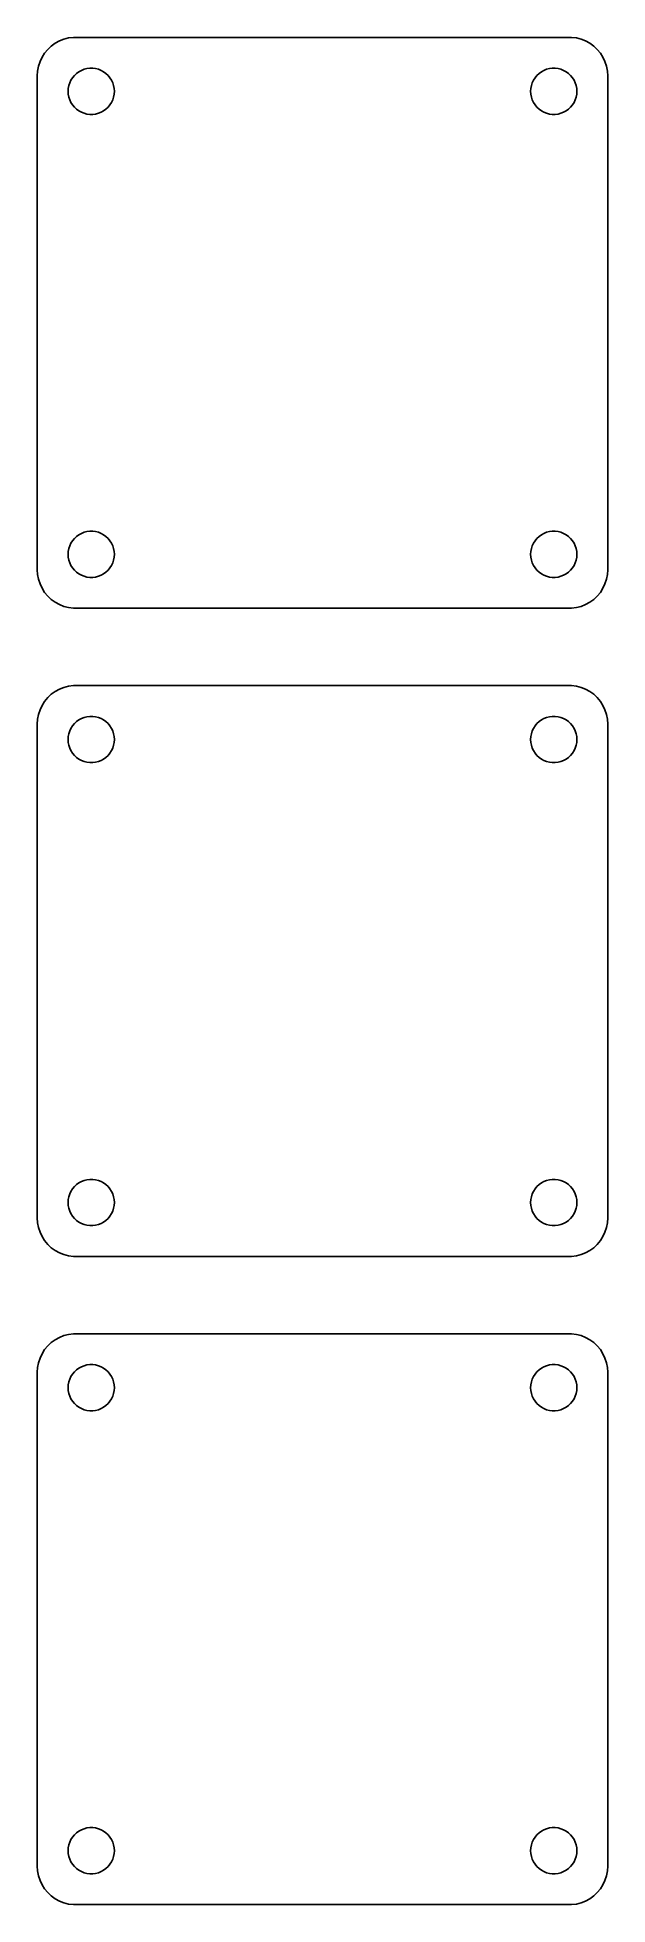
# Model space of a CAD drawing. Header units: metres. Extents: x -37 to 37, y 131 to 373.
import ezdxf

# ---------------------------------------------------------------- set-up
doc = ezdxf.new("R2010")
doc.units = ezdxf.units.M

msp = doc.modelspace()

# ---------------------------------------------------------------- linework, layer by layer
for p, q in [((-33.5451, 372.755), (-34.1289, 372.524)), ((-32.9369, 372.911), (-33.5451, 372.755)), ((-32.3139, 372.99), (-32.9369, 372.911)), ((32.3139, 372.99), (-32.3139, 372.99)), ((32.9369, 372.911), (32.3139, 372.99)), ((33.5451, 372.755), (32.9369, 372.911)), ((34.1289, 372.524), (33.5451, 372.755)), ((-36.3815, 370.409), (-36.6489, 369.841)), ((-36.0451, 370.939), (-36.3815, 370.409)), ((-35.6448, 371.423), (-36.0451, 370.939)), ((-35.1871, 371.853), (-35.6448, 371.423)), ((-34.6791, 372.222), (-35.1871, 371.853)), ((-34.1289, 372.524), (-34.6791, 372.222)), ((34.6791, 372.222), (34.1289, 372.524)), ((35.1871, 371.853), (34.6791, 372.222)), ((35.6448, 371.423), (35.1871, 371.853)), ((36.0451, 370.939), (35.6448, 371.423)), ((36.3815, 370.409), (36.0451, 370.939)), ((36.6489, 369.841), (36.3815, 370.409)), ((-36.9606, 368.627), (-37, 368)), ((-37, 368), (-37, 304)), ((-36.8429, 369.243), (-36.9606, 368.627)), ((-36.6489, 369.841), (-36.8429, 369.243)), ((-32.427, 367.763), (-32.1869, 368.054)), ((-32.1869, 368.054), (-31.9123, 368.312)), ((-31.9123, 368.312), (-31.6075, 368.533)), ((-31.6075, 368.533), (-31.2773, 368.714)), ((-31.2773, 368.714), (-30.927, 368.853)), ((-30.927, 368.853), (-30.5621, 368.947)), ((-30.5621, 368.947), (-30.1884, 368.994)), ((-30.1884, 368.994), (-29.8116, 368.994)), ((-29.8116, 368.994), (-29.4379, 368.947)), ((-29.4379, 368.947), (-29.0729, 368.853)), ((-29.0729, 368.853), (-28.7227, 368.714)), ((-28.7227, 368.714), (-28.3925, 368.533)), ((-28.3925, 368.533), (-28.0877, 368.312)), ((-28.0877, 368.312), (-27.8131, 368.054)), ((-27.8131, 368.054), (-27.5729, 367.763)), ((27.5729, 367.763), (27.8131, 368.054)), ((27.8131, 368.054), (28.0877, 368.312)), ((28.0877, 368.312), (28.3925, 368.533)), ((28.3925, 368.533), (28.7227, 368.714)), ((28.7227, 368.714), (29.0729, 368.853)), ((29.0729, 368.853), (29.4379, 368.947)), ((29.4379, 368.947), (29.8116, 368.994)), ((29.8116, 368.994), (30.1884, 368.994)), ((30.1884, 368.994), (30.5621, 368.947)), ((30.5621, 368.947), (30.927, 368.853)), ((30.927, 368.853), (31.2773, 368.714)), ((31.2773, 368.714), (31.6075, 368.533)), ((31.6075, 368.533), (31.9123, 368.312)), ((31.9123, 368.312), (32.1869, 368.054)), ((32.1869, 368.054), (32.427, 367.763)), ((36.8429, 369.243), (36.6489, 369.841)), ((36.9606, 368.627), (36.8429, 369.243)), ((37, 368), (36.9606, 368.627)), ((37, 304), (37, 368)), ((-33, 366), (-32.9763, 366.376)), ((-32.9763, 365.624), (-33, 366)), ((-32.9763, 366.376), (-32.9057, 366.746)), ((-32.9057, 365.254), (-32.9763, 365.624)), ((-32.9057, 366.746), (-32.7893, 367.104)), ((-32.7893, 367.104), (-32.6289, 367.445)), ((-32.6289, 367.445), (-32.427, 367.763)), ((-27.5729, 367.763), (-27.3711, 367.445)), ((-27.3711, 367.445), (-27.2107, 367.104)), ((-27.2107, 367.104), (-27.0942, 366.746)), ((-27.0942, 366.746), (-27.0237, 366.376)), ((-27.0237, 365.624), (-27.0942, 365.254)), ((-27.0237, 366.376), (-27, 366)), ((-27, 366), (-27.0237, 365.624)), ((27, 366), (27.0237, 366.376)), ((27.0237, 365.624), (27, 366)), ((27.0237, 366.376), (27.0942, 366.746)), ((27.0942, 365.254), (27.0237, 365.624)), ((27.0942, 366.746), (27.2107, 367.104)), ((27.2107, 367.104), (27.3711, 367.445)), ((27.3711, 367.445), (27.5729, 367.763)), ((32.427, 367.763), (32.6289, 367.445)), ((32.6289, 367.445), (32.7893, 367.104)), ((32.7893, 367.104), (32.9057, 366.746)), ((32.9057, 366.746), (32.9763, 366.376)), ((32.9763, 365.624), (32.9057, 365.254)), ((32.9763, 366.376), (33, 366)), ((33, 366), (32.9763, 365.624)), ((-32.7893, 364.896), (-32.9057, 365.254)), ((-32.6289, 364.555), (-32.7893, 364.896)), ((-32.427, 364.237), (-32.6289, 364.555)), ((-32.1869, 363.946), (-32.427, 364.237)), ((-31.9123, 363.688), (-32.1869, 363.946)), ((-31.6075, 363.467), (-31.9123, 363.688)), ((-31.2773, 363.286), (-31.6075, 363.467)), ((-30.927, 363.147), (-31.2773, 363.286)), ((-30.5621, 363.053), (-30.927, 363.147)), ((-30.1884, 363.006), (-30.5621, 363.053)), ((-29.8116, 363.006), (-30.1884, 363.006)), ((-29.4379, 363.053), (-29.8116, 363.006)), ((-29.0729, 363.147), (-29.4379, 363.053)), ((-28.7227, 363.286), (-29.0729, 363.147)), ((-28.3925, 363.467), (-28.7227, 363.286)), ((-28.0877, 363.688), (-28.3925, 363.467)), ((-27.8131, 363.946), (-28.0877, 363.688)), ((-27.5729, 364.237), (-27.8131, 363.946)), ((-27.3711, 364.555), (-27.5729, 364.237)), ((-27.2107, 364.896), (-27.3711, 364.555)), ((-27.0942, 365.254), (-27.2107, 364.896)), ((27.2107, 364.896), (27.0942, 365.254)), ((27.3711, 364.555), (27.2107, 364.896)), ((27.5729, 364.237), (27.3711, 364.555)), ((27.8131, 363.946), (27.5729, 364.237)), ((28.0877, 363.688), (27.8131, 363.946)), ((28.3925, 363.467), (28.0877, 363.688)), ((28.7227, 363.286), (28.3925, 363.467)), ((29.0729, 363.147), (28.7227, 363.286)), ((29.4379, 363.053), (29.0729, 363.147)), ((29.8116, 363.006), (29.4379, 363.053)), ((30.1884, 363.006), (29.8116, 363.006)), ((30.5621, 363.053), (30.1884, 363.006)), ((30.927, 363.147), (30.5621, 363.053)), ((31.2773, 363.286), (30.927, 363.147)), ((31.6075, 363.467), (31.2773, 363.286)), ((31.9123, 363.688), (31.6075, 363.467)), ((32.1869, 363.946), (31.9123, 363.688)), ((32.427, 364.237), (32.1869, 363.946)), ((32.6289, 364.555), (32.427, 364.237)), ((32.7893, 364.896), (32.6289, 364.555)), ((32.9057, 365.254), (32.7893, 364.896)), ((-32.7893, 307.104), (-32.6289, 307.445)), ((-32.6289, 307.445), (-32.427, 307.763)), ((-32.427, 307.763), (-32.1869, 308.054)), ((-32.1869, 308.054), (-31.9123, 308.312)), ((-31.9123, 308.312), (-31.6075, 308.533)), ((-31.6075, 308.533), (-31.2773, 308.714)), ((-31.2773, 308.714), (-30.927, 308.853)), ((-30.927, 308.853), (-30.5621, 308.947)), ((-30.5621, 308.947), (-30.1884, 308.994)), ((-30.1884, 308.994), (-29.8116, 308.994)), ((-29.8116, 308.994), (-29.4379, 308.947)), ((-29.4379, 308.947), (-29.0729, 308.853)), ((-29.0729, 308.853), (-28.7227, 308.714)), ((-28.7227, 308.714), (-28.3925, 308.533)), ((-28.3925, 308.533), (-28.0877, 308.312)), ((-28.0877, 308.312), (-27.8131, 308.054)), ((-27.8131, 308.054), (-27.5729, 307.763)), ((-27.5729, 307.763), (-27.3711, 307.445)), ((-27.3711, 307.445), (-27.2107, 307.104)), ((27.2107, 307.104), (27.3711, 307.445)), ((27.3711, 307.445), (27.5729, 307.763)), ((27.5729, 307.763), (27.8131, 308.054)), ((27.8131, 308.054), (28.0877, 308.312)), ((28.0877, 308.312), (28.3925, 308.533)), ((28.3925, 308.533), (28.7227, 308.714)), ((28.7227, 308.714), (29.0729, 308.853)), ((29.0729, 308.853), (29.4379, 308.947)), ((29.4379, 308.947), (29.8116, 308.994)), ((29.8116, 308.994), (30.1884, 308.994)), ((30.1884, 308.994), (30.5621, 308.947)), ((30.5621, 308.947), (30.927, 308.853)), ((30.927, 308.853), (31.2773, 308.714)), ((31.2773, 308.714), (31.6075, 308.533)), ((31.6075, 308.533), (31.9123, 308.312)), ((31.9123, 308.312), (32.1869, 308.054)), ((32.1869, 308.054), (32.427, 307.763)), ((32.427, 307.763), (32.6289, 307.445)), ((32.6289, 307.445), (32.7893, 307.104)), ((-33, 306), (-32.9763, 306.376)), ((-32.9763, 305.624), (-33, 306)), ((-32.9763, 306.376), (-32.9057, 306.746)), ((-32.9057, 305.254), (-32.9763, 305.624)), ((-32.9057, 306.746), (-32.7893, 307.104)), ((-32.7893, 304.896), (-32.9057, 305.254)), ((-32.6289, 304.555), (-32.7893, 304.896)), ((-27.2107, 304.896), (-27.3711, 304.555)), ((-27.2107, 307.104), (-27.0942, 306.746)), ((-27.0942, 305.254), (-27.2107, 304.896)), ((-27.0942, 306.746), (-27.0237, 306.376)), ((-27.0237, 305.624), (-27.0942, 305.254)), ((-27.0237, 306.376), (-27, 306)), ((-27, 306), (-27.0237, 305.624)), ((27, 306), (27.0237, 306.376)), ((27.0237, 305.624), (27, 306)), ((27.0237, 306.376), (27.0942, 306.746)), ((27.0942, 305.254), (27.0237, 305.624)), ((27.0942, 306.746), (27.2107, 307.104)), ((27.2107, 304.896), (27.0942, 305.254)), ((27.3711, 304.555), (27.2107, 304.896)), ((32.7893, 304.896), (32.6289, 304.555)), ((32.7893, 307.104), (32.9057, 306.746)), ((32.9057, 305.254), (32.7893, 304.896)), ((32.9057, 306.746), (32.9763, 306.376)), ((32.9763, 305.624), (32.9057, 305.254)), ((32.9763, 306.376), (33, 306)), ((33, 306), (32.9763, 305.624)), ((-37, 304), (-36.9606, 303.373)), ((-36.9606, 303.373), (-36.8429, 302.757)), ((-36.8429, 302.757), (-36.6489, 302.159)), ((-32.427, 304.237), (-32.6289, 304.555)), ((-32.1869, 303.946), (-32.427, 304.237)), ((-31.9123, 303.688), (-32.1869, 303.946)), ((-31.6075, 303.467), (-31.9123, 303.688)), ((-31.2773, 303.286), (-31.6075, 303.467)), ((-30.927, 303.147), (-31.2773, 303.286)), ((-30.5621, 303.053), (-30.927, 303.147)), ((-30.1884, 303.006), (-30.5621, 303.053)), ((-29.8116, 303.006), (-30.1884, 303.006)), ((-29.4379, 303.053), (-29.8116, 303.006)), ((-29.0729, 303.147), (-29.4379, 303.053)), ((-28.7227, 303.286), (-29.0729, 303.147)), ((-28.3925, 303.467), (-28.7227, 303.286)), ((-28.0877, 303.688), (-28.3925, 303.467)), ((-27.8131, 303.946), (-28.0877, 303.688)), ((-27.5729, 304.237), (-27.8131, 303.946)), ((-27.3711, 304.555), (-27.5729, 304.237)), ((27.5729, 304.237), (27.3711, 304.555)), ((27.8131, 303.946), (27.5729, 304.237)), ((28.0877, 303.688), (27.8131, 303.946)), ((28.3925, 303.467), (28.0877, 303.688)), ((28.7227, 303.286), (28.3925, 303.467)), ((29.0729, 303.147), (28.7227, 303.286)), ((29.4379, 303.053), (29.0729, 303.147)), ((29.8116, 303.006), (29.4379, 303.053)), ((30.1884, 303.006), (29.8116, 303.006)), ((30.5621, 303.053), (30.1884, 303.006)), ((30.927, 303.147), (30.5621, 303.053)), ((31.2773, 303.286), (30.927, 303.147)), ((31.6075, 303.467), (31.2773, 303.286)), ((31.9123, 303.688), (31.6075, 303.467)), ((32.1869, 303.946), (31.9123, 303.688)), ((32.427, 304.237), (32.1869, 303.946)), ((32.6289, 304.555), (32.427, 304.237)), ((36.6489, 302.159), (36.8429, 302.757)), ((36.8429, 302.757), (36.9606, 303.373)), ((36.9606, 303.373), (37, 304)), ((-36.6489, 302.159), (-36.3815, 301.591)), ((-36.3815, 301.591), (-36.0451, 301.061)), ((-36.0451, 301.061), (-35.6448, 300.577)), ((-35.6448, 300.577), (-35.1871, 300.147)), ((-35.1871, 300.147), (-34.6791, 299.778)), ((34.6791, 299.778), (35.1871, 300.147)), ((35.1871, 300.147), (35.6448, 300.577)), ((35.6448, 300.577), (36.0451, 301.061)), ((36.0451, 301.061), (36.3815, 301.591)), ((36.3815, 301.591), (36.6489, 302.159)), ((-34.6791, 299.778), (-34.1289, 299.476)), ((-34.1289, 299.476), (-33.5451, 299.245)), ((-33.5451, 299.245), (-32.9369, 299.089)), ((-32.9369, 299.089), (-32.3139, 299.01)), ((-32.3139, 299.01), (32.3139, 299.01)), ((32.3139, 299.01), (32.9369, 299.089)), ((32.9369, 299.089), (33.5451, 299.245)), ((33.5451, 299.245), (34.1289, 299.476)), ((34.1289, 299.476), (34.6791, 299.778)), ((-34.6791, 288.222), (-35.1871, 287.853)), ((-34.1289, 288.524), (-34.6791, 288.222)), ((-33.5451, 288.755), (-34.1289, 288.524)), ((-32.9369, 288.911), (-33.5451, 288.755)), ((-32.3139, 288.99), (-32.9369, 288.911)), ((32.3139, 288.99), (-32.3139, 288.99)), ((32.9369, 288.911), (32.3139, 288.99)), ((33.5451, 288.755), (32.9369, 288.911)), ((34.1289, 288.524), (33.5451, 288.755)), ((34.6791, 288.222), (34.1289, 288.524)), ((35.1871, 287.853), (34.6791, 288.222)), ((-36.6489, 285.841), (-36.8429, 285.243)), ((-36.3815, 286.409), (-36.6489, 285.841)), ((-36.0451, 286.939), (-36.3815, 286.409)), ((-35.6448, 287.423), (-36.0451, 286.939)), ((-35.1871, 287.853), (-35.6448, 287.423)), ((35.6448, 287.423), (35.1871, 287.853)), ((36.0451, 286.939), (35.6448, 287.423)), ((36.3815, 286.409), (36.0451, 286.939)), ((36.6489, 285.841), (36.3815, 286.409)), ((36.8429, 285.243), (36.6489, 285.841)), ((-36.9606, 284.627), (-37, 284)), ((-37, 284), (-37, 220)), ((-36.8429, 285.243), (-36.9606, 284.627)), ((-32.7893, 283.104), (-32.6289, 283.445)), ((-32.6289, 283.445), (-32.427, 283.763)), ((-32.427, 283.763), (-32.1869, 284.054)), ((-32.1869, 284.054), (-31.9123, 284.312)), ((-31.9123, 284.312), (-31.6075, 284.533)), ((-31.6075, 284.533), (-31.2773, 284.714)), ((-31.2773, 284.714), (-30.927, 284.853)), ((-30.927, 284.853), (-30.5621, 284.947)), ((-30.5621, 284.947), (-30.1884, 284.994)), ((-30.1884, 284.994), (-29.8116, 284.994)), ((-29.8116, 284.994), (-29.4379, 284.947)), ((-29.4379, 284.947), (-29.0729, 284.853)), ((-29.0729, 284.853), (-28.7227, 284.714)), ((-28.7227, 284.714), (-28.3925, 284.533)), ((-28.3925, 284.533), (-28.0877, 284.312)), ((-28.0877, 284.312), (-27.8131, 284.054)), ((-27.8131, 284.054), (-27.5729, 283.763)), ((-27.5729, 283.763), (-27.3711, 283.445)), ((-27.3711, 283.445), (-27.2107, 283.104)), ((27.2107, 283.104), (27.3711, 283.445)), ((27.3711, 283.445), (27.5729, 283.763)), ((27.5729, 283.763), (27.8131, 284.054)), ((27.8131, 284.054), (28.0877, 284.312)), ((28.0877, 284.312), (28.3925, 284.533)), ((28.3925, 284.533), (28.7227, 284.714)), ((28.7227, 284.714), (29.0729, 284.853)), ((29.0729, 284.853), (29.4379, 284.947)), ((29.4379, 284.947), (29.8116, 284.994)), ((29.8116, 284.994), (30.1884, 284.994)), ((30.1884, 284.994), (30.5621, 284.947)), ((30.5621, 284.947), (30.927, 284.853)), ((30.927, 284.853), (31.2773, 284.714)), ((31.2773, 284.714), (31.6075, 284.533)), ((31.6075, 284.533), (31.9123, 284.312)), ((31.9123, 284.312), (32.1869, 284.054)), ((32.1869, 284.054), (32.427, 283.763)), ((32.427, 283.763), (32.6289, 283.445)), ((32.6289, 283.445), (32.7893, 283.104)), ((36.9606, 284.627), (36.8429, 285.243)), ((37, 284), (36.9606, 284.627)), ((37, 220), (37, 284)), ((-33, 282), (-32.9763, 282.376)), ((-32.9763, 281.624), (-33, 282)), ((-32.9763, 282.376), (-32.9057, 282.746)), ((-32.9057, 281.254), (-32.9763, 281.624)), ((-32.9057, 282.746), (-32.7893, 283.104)), ((-32.7893, 280.896), (-32.9057, 281.254)), ((-32.6289, 280.555), (-32.7893, 280.896)), ((-27.2107, 280.896), (-27.3711, 280.555)), ((-27.2107, 283.104), (-27.0942, 282.746)), ((-27.0942, 281.254), (-27.2107, 280.896)), ((-27.0942, 282.746), (-27.0237, 282.376)), ((-27.0237, 281.624), (-27.0942, 281.254)), ((-27.0237, 282.376), (-27, 282)), ((-27, 282), (-27.0237, 281.624)), ((27, 282), (27.0237, 282.376)), ((27.0237, 281.624), (27, 282)), ((27.0237, 282.376), (27.0942, 282.746)), ((27.0942, 281.254), (27.0237, 281.624)), ((27.0942, 282.746), (27.2107, 283.104)), ((27.2107, 280.896), (27.0942, 281.254)), ((27.3711, 280.555), (27.2107, 280.896)), ((32.7893, 280.896), (32.6289, 280.555)), ((32.7893, 283.104), (32.9057, 282.746)), ((32.9057, 281.254), (32.7893, 280.896)), ((32.9057, 282.746), (32.9763, 282.376)), ((32.9763, 281.624), (32.9057, 281.254)), ((32.9763, 282.376), (33, 282)), ((33, 282), (32.9763, 281.624)), ((-32.427, 280.237), (-32.6289, 280.555)), ((-32.1869, 279.946), (-32.427, 280.237)), ((-31.9123, 279.688), (-32.1869, 279.946)), ((-31.6075, 279.467), (-31.9123, 279.688)), ((-31.2773, 279.286), (-31.6075, 279.467)), ((-30.927, 279.147), (-31.2773, 279.286)), ((-30.5621, 279.053), (-30.927, 279.147)), ((-30.1884, 279.006), (-30.5621, 279.053)), ((-29.8116, 279.006), (-30.1884, 279.006)), ((-29.4379, 279.053), (-29.8116, 279.006)), ((-29.0729, 279.147), (-29.4379, 279.053)), ((-28.7227, 279.286), (-29.0729, 279.147)), ((-28.3925, 279.467), (-28.7227, 279.286)), ((-28.0877, 279.688), (-28.3925, 279.467)), ((-27.8131, 279.946), (-28.0877, 279.688)), ((-27.5729, 280.237), (-27.8131, 279.946)), ((-27.3711, 280.555), (-27.5729, 280.237)), ((27.5729, 280.237), (27.3711, 280.555)), ((27.8131, 279.946), (27.5729, 280.237)), ((28.0877, 279.688), (27.8131, 279.946)), ((28.3925, 279.467), (28.0877, 279.688)), ((28.7227, 279.286), (28.3925, 279.467)), ((29.0729, 279.147), (28.7227, 279.286)), ((29.4379, 279.053), (29.0729, 279.147)), ((29.8116, 279.006), (29.4379, 279.053)), ((30.1884, 279.006), (29.8116, 279.006)), ((30.5621, 279.053), (30.1884, 279.006)), ((30.927, 279.147), (30.5621, 279.053)), ((31.2773, 279.286), (30.927, 279.147)), ((31.6075, 279.467), (31.2773, 279.286)), ((31.9123, 279.688), (31.6075, 279.467)), ((32.1869, 279.946), (31.9123, 279.688)), ((32.427, 280.237), (32.1869, 279.946)), ((32.6289, 280.555), (32.427, 280.237)), ((-32.9763, 222.376), (-32.9057, 222.746)), ((-32.9057, 222.746), (-32.7893, 223.104)), ((-32.7893, 223.104), (-32.6289, 223.445)), ((-32.6289, 223.445), (-32.427, 223.763)), ((-32.427, 223.763), (-32.1869, 224.054)), ((-32.1869, 224.054), (-31.9123, 224.312)), ((-31.9123, 224.312), (-31.6075, 224.533)), ((-31.6075, 224.533), (-31.2773, 224.714)), ((-31.2773, 224.714), (-30.927, 224.853)), ((-30.927, 224.853), (-30.5621, 224.947)), ((-30.5621, 224.947), (-30.1884, 224.994)), ((-30.1884, 224.994), (-29.8116, 224.994)), ((-29.8116, 224.994), (-29.4379, 224.947)), ((-29.4379, 224.947), (-29.0729, 224.853)), ((-29.0729, 224.853), (-28.7227, 224.714)), ((-28.7227, 224.714), (-28.3925, 224.533)), ((-28.3925, 224.533), (-28.0877, 224.312)), ((-28.0877, 224.312), (-27.8131, 224.054)), ((-27.8131, 224.054), (-27.5729, 223.763)), ((-27.5729, 223.763), (-27.3711, 223.445)), ((-27.3711, 223.445), (-27.2107, 223.104)), ((-27.2107, 223.104), (-27.0942, 222.746)), ((-27.0942, 222.746), (-27.0237, 222.376)), ((27.0237, 222.376), (27.0942, 222.746)), ((27.0942, 222.746), (27.2107, 223.104)), ((27.2107, 223.104), (27.3711, 223.445)), ((27.3711, 223.445), (27.5729, 223.763)), ((27.5729, 223.763), (27.8131, 224.054)), ((27.8131, 224.054), (28.0877, 224.312)), ((28.0877, 224.312), (28.3925, 224.533)), ((28.3925, 224.533), (28.7227, 224.714)), ((28.7227, 224.714), (29.0729, 224.853)), ((29.0729, 224.853), (29.4379, 224.947)), ((29.4379, 224.947), (29.8116, 224.994)), ((29.8116, 224.994), (30.1884, 224.994)), ((30.1884, 224.994), (30.5621, 224.947)), ((30.5621, 224.947), (30.927, 224.853)), ((30.927, 224.853), (31.2773, 224.714)), ((31.2773, 224.714), (31.6075, 224.533)), ((31.6075, 224.533), (31.9123, 224.312)), ((31.9123, 224.312), (32.1869, 224.054)), ((32.1869, 224.054), (32.427, 223.763)), ((32.427, 223.763), (32.6289, 223.445)), ((32.6289, 223.445), (32.7893, 223.104)), ((32.7893, 223.104), (32.9057, 222.746)), ((32.9057, 222.746), (32.9763, 222.376)), ((-33, 222), (-32.9763, 222.376)), ((-32.9763, 221.624), (-33, 222)), ((-32.9057, 221.254), (-32.9763, 221.624)), ((-32.7893, 220.896), (-32.9057, 221.254)), ((-32.6289, 220.555), (-32.7893, 220.896)), ((-32.427, 220.237), (-32.6289, 220.555)), ((-32.1869, 219.946), (-32.427, 220.237)), ((-27.5729, 220.237), (-27.8131, 219.946)), ((-27.3711, 220.555), (-27.5729, 220.237)), ((-27.2107, 220.896), (-27.3711, 220.555)), ((-27.0942, 221.254), (-27.2107, 220.896)), ((-27.0237, 221.624), (-27.0942, 221.254)), ((-27.0237, 222.376), (-27, 222)), ((-27, 222), (-27.0237, 221.624)), ((27, 222), (27.0237, 222.376)), ((27.0237, 221.624), (27, 222)), ((27.0942, 221.254), (27.0237, 221.624)), ((27.2107, 220.896), (27.0942, 221.254)), ((27.3711, 220.555), (27.2107, 220.896)), ((27.5729, 220.237), (27.3711, 220.555)), ((27.8131, 219.946), (27.5729, 220.237)), ((32.427, 220.237), (32.1869, 219.946)), ((32.6289, 220.555), (32.427, 220.237)), ((32.7893, 220.896), (32.6289, 220.555)), ((32.9057, 221.254), (32.7893, 220.896)), ((32.9763, 221.624), (32.9057, 221.254)), ((32.9763, 222.376), (33, 222)), ((33, 222), (32.9763, 221.624)), ((-37, 220), (-36.9606, 219.373)), ((-36.9606, 219.373), (-36.8429, 218.757)), ((-36.8429, 218.757), (-36.6489, 218.159)), ((-36.6489, 218.159), (-36.3815, 217.591)), ((-31.9123, 219.688), (-32.1869, 219.946)), ((-31.6075, 219.467), (-31.9123, 219.688)), ((-31.2773, 219.286), (-31.6075, 219.467)), ((-30.927, 219.147), (-31.2773, 219.286)), ((-30.5621, 219.053), (-30.927, 219.147)), ((-30.1884, 219.006), (-30.5621, 219.053)), ((-29.8116, 219.006), (-30.1884, 219.006)), ((-29.4379, 219.053), (-29.8116, 219.006)), ((-29.0729, 219.147), (-29.4379, 219.053)), ((-28.7227, 219.286), (-29.0729, 219.147)), ((-28.3925, 219.467), (-28.7227, 219.286)), ((-28.0877, 219.688), (-28.3925, 219.467)), ((-27.8131, 219.946), (-28.0877, 219.688)), ((28.0877, 219.688), (27.8131, 219.946)), ((28.3925, 219.467), (28.0877, 219.688)), ((28.7227, 219.286), (28.3925, 219.467)), ((29.0729, 219.147), (28.7227, 219.286)), ((29.4379, 219.053), (29.0729, 219.147)), ((29.8116, 219.006), (29.4379, 219.053)), ((30.1884, 219.006), (29.8116, 219.006)), ((30.5621, 219.053), (30.1884, 219.006)), ((30.927, 219.147), (30.5621, 219.053)), ((31.2773, 219.286), (30.927, 219.147)), ((31.6075, 219.467), (31.2773, 219.286)), ((31.9123, 219.688), (31.6075, 219.467)), ((32.1869, 219.946), (31.9123, 219.688)), ((36.3815, 217.591), (36.6489, 218.159)), ((36.6489, 218.159), (36.8429, 218.757)), ((36.8429, 218.757), (36.9606, 219.373)), ((36.9606, 219.373), (37, 220)), ((-36.3815, 217.591), (-36.0451, 217.061)), ((-36.0451, 217.061), (-35.6448, 216.577)), ((-35.6448, 216.577), (-35.1871, 216.147)), ((-35.1871, 216.147), (-34.6791, 215.778)), ((-34.6791, 215.778), (-34.1289, 215.476)), ((-34.1289, 215.476), (-33.5451, 215.245)), ((33.5451, 215.245), (34.1289, 215.476)), ((34.1289, 215.476), (34.6791, 215.778)), ((34.6791, 215.778), (35.1871, 216.147)), ((35.1871, 216.147), (35.6448, 216.577)), ((35.6448, 216.577), (36.0451, 217.061)), ((36.0451, 217.061), (36.3815, 217.591)), ((-33.5451, 215.245), (-32.9369, 215.089)), ((-32.9369, 215.089), (-32.3139, 215.01)), ((-32.3139, 215.01), (32.3139, 215.01)), ((32.3139, 215.01), (32.9369, 215.089)), ((32.9369, 215.089), (33.5451, 215.245)), ((-35.6448, 203.423), (-36.0451, 202.939)), ((-35.1871, 203.853), (-35.6448, 203.423)), ((-34.6791, 204.222), (-35.1871, 203.853)), ((-34.1289, 204.524), (-34.6791, 204.222)), ((-33.5451, 204.755), (-34.1289, 204.524)), ((-32.9369, 204.911), (-33.5451, 204.755)), ((-32.3139, 204.99), (-32.9369, 204.911)), ((32.3139, 204.99), (-32.3139, 204.99)), ((32.9369, 204.911), (32.3139, 204.99)), ((33.5451, 204.755), (32.9369, 204.911)), ((34.1289, 204.524), (33.5451, 204.755)), ((34.6791, 204.222), (34.1289, 204.524)), ((35.1871, 203.853), (34.6791, 204.222)), ((35.6448, 203.423), (35.1871, 203.853)), ((36.0451, 202.939), (35.6448, 203.423)), ((-36.8429, 201.243), (-36.9606, 200.627)), ((-36.6489, 201.841), (-36.8429, 201.243)), ((-36.3815, 202.409), (-36.6489, 201.841)), ((-36.0451, 202.939), (-36.3815, 202.409)), ((-31.2773, 200.714), (-30.927, 200.853)), ((-30.927, 200.853), (-30.5621, 200.947)), ((-30.5621, 200.947), (-30.1884, 200.994)), ((-30.1884, 200.994), (-29.8116, 200.994)), ((-29.8116, 200.994), (-29.4379, 200.947)), ((-29.4379, 200.947), (-29.0729, 200.853)), ((-29.0729, 200.853), (-28.7227, 200.714)), ((28.7227, 200.714), (29.0729, 200.853)), ((29.0729, 200.853), (29.4379, 200.947)), ((29.4379, 200.947), (29.8116, 200.994)), ((29.8116, 200.994), (30.1884, 200.994)), ((30.1884, 200.994), (30.5621, 200.947)), ((30.5621, 200.947), (30.927, 200.853)), ((30.927, 200.853), (31.2773, 200.714)), ((36.3815, 202.409), (36.0451, 202.939)), ((36.6489, 201.841), (36.3815, 202.409)), ((36.8429, 201.243), (36.6489, 201.841)), ((36.9606, 200.627), (36.8429, 201.243)), ((-36.9606, 200.627), (-37, 200)), ((-37, 200), (-37, 136)), ((-32.9763, 198.376), (-32.9057, 198.746)), ((-32.9057, 198.746), (-32.7893, 199.104)), ((-32.7893, 199.104), (-32.6289, 199.445)), ((-32.6289, 199.445), (-32.427, 199.763)), ((-32.427, 199.763), (-32.1869, 200.054)), ((-32.1869, 200.054), (-31.9123, 200.312)), ((-31.9123, 200.312), (-31.6075, 200.533)), ((-31.6075, 200.533), (-31.2773, 200.714)), ((-28.7227, 200.714), (-28.3925, 200.533)), ((-28.3925, 200.533), (-28.0877, 200.312)), ((-28.0877, 200.312), (-27.8131, 200.054)), ((-27.8131, 200.054), (-27.5729, 199.763)), ((-27.5729, 199.763), (-27.3711, 199.445)), ((-27.3711, 199.445), (-27.2107, 199.104)), ((-27.2107, 199.104), (-27.0942, 198.746)), ((-27.0942, 198.746), (-27.0237, 198.376)), ((27.0237, 198.376), (27.0942, 198.746)), ((27.0942, 198.746), (27.2107, 199.104)), ((27.2107, 199.104), (27.3711, 199.445)), ((27.3711, 199.445), (27.5729, 199.763)), ((27.5729, 199.763), (27.8131, 200.054)), ((27.8131, 200.054), (28.0877, 200.312)), ((28.0877, 200.312), (28.3925, 200.533)), ((28.3925, 200.533), (28.7227, 200.714)), ((31.2773, 200.714), (31.6075, 200.533)), ((31.6075, 200.533), (31.9123, 200.312)), ((31.9123, 200.312), (32.1869, 200.054)), ((32.1869, 200.054), (32.427, 199.763)), ((32.427, 199.763), (32.6289, 199.445)), ((32.6289, 199.445), (32.7893, 199.104)), ((32.7893, 199.104), (32.9057, 198.746)), ((32.9057, 198.746), (32.9763, 198.376)), ((37, 200), (36.9606, 200.627)), ((37, 136), (37, 200)), ((-33, 198), (-32.9763, 198.376)), ((-32.9763, 197.624), (-33, 198)), ((-32.9057, 197.254), (-32.9763, 197.624)), ((-32.7893, 196.896), (-32.9057, 197.254)), ((-32.6289, 196.555), (-32.7893, 196.896)), ((-32.427, 196.237), (-32.6289, 196.555)), ((-32.1869, 195.946), (-32.427, 196.237)), ((-27.5729, 196.237), (-27.8131, 195.946)), ((-27.3711, 196.555), (-27.5729, 196.237)), ((-27.2107, 196.896), (-27.3711, 196.555)), ((-27.0942, 197.254), (-27.2107, 196.896)), ((-27.0237, 197.624), (-27.0942, 197.254)), ((-27.0237, 198.376), (-27, 198)), ((-27, 198), (-27.0237, 197.624)), ((27, 198), (27.0237, 198.376)), ((27.0237, 197.624), (27, 198)), ((27.0942, 197.254), (27.0237, 197.624)), ((27.2107, 196.896), (27.0942, 197.254)), ((27.3711, 196.555), (27.2107, 196.896)), ((27.5729, 196.237), (27.3711, 196.555)), ((27.8131, 195.946), (27.5729, 196.237)), ((32.427, 196.237), (32.1869, 195.946)), ((32.6289, 196.555), (32.427, 196.237)), ((32.7893, 196.896), (32.6289, 196.555)), ((32.9057, 197.254), (32.7893, 196.896)), ((32.9763, 197.624), (32.9057, 197.254)), ((32.9763, 198.376), (33, 198)), ((33, 198), (32.9763, 197.624)), ((-31.9123, 195.688), (-32.1869, 195.946)), ((-31.6075, 195.467), (-31.9123, 195.688)), ((-31.2773, 195.286), (-31.6075, 195.467)), ((-30.927, 195.147), (-31.2773, 195.286)), ((-30.5621, 195.053), (-30.927, 195.147)), ((-30.1884, 195.006), (-30.5621, 195.053)), ((-29.8116, 195.006), (-30.1884, 195.006)), ((-29.4379, 195.053), (-29.8116, 195.006)), ((-29.0729, 195.147), (-29.4379, 195.053)), ((-28.7227, 195.286), (-29.0729, 195.147)), ((-28.3925, 195.467), (-28.7227, 195.286)), ((-28.0877, 195.688), (-28.3925, 195.467)), ((-27.8131, 195.946), (-28.0877, 195.688)), ((28.0877, 195.688), (27.8131, 195.946)), ((28.3925, 195.467), (28.0877, 195.688)), ((28.7227, 195.286), (28.3925, 195.467)), ((29.0729, 195.147), (28.7227, 195.286)), ((29.4379, 195.053), (29.0729, 195.147)), ((29.8116, 195.006), (29.4379, 195.053)), ((30.1884, 195.006), (29.8116, 195.006)), ((30.5621, 195.053), (30.1884, 195.006)), ((30.927, 195.147), (30.5621, 195.053)), ((31.2773, 195.286), (30.927, 195.147)), ((31.6075, 195.467), (31.2773, 195.286)), ((31.9123, 195.688), (31.6075, 195.467)), ((32.1869, 195.946), (31.9123, 195.688)), ((-31.9123, 140.312), (-31.6075, 140.533)), ((-31.6075, 140.533), (-31.2773, 140.714)), ((-31.2773, 140.714), (-30.927, 140.853)), ((-30.927, 140.853), (-30.5621, 140.947)), ((-30.5621, 140.947), (-30.1884, 140.994)), ((-30.1884, 140.994), (-29.8116, 140.994)), ((-29.8116, 140.994), (-29.4379, 140.947)), ((-29.4379, 140.947), (-29.0729, 140.853)), ((-29.0729, 140.853), (-28.7227, 140.714)), ((-28.7227, 140.714), (-28.3925, 140.533)), ((-28.3925, 140.533), (-28.0877, 140.312)), ((28.0877, 140.312), (28.3925, 140.533)), ((28.3925, 140.533), (28.7227, 140.714)), ((28.7227, 140.714), (29.0729, 140.853)), ((29.0729, 140.853), (29.4379, 140.947)), ((29.4379, 140.947), (29.8116, 140.994)), ((29.8116, 140.994), (30.1884, 140.994)), ((30.1884, 140.994), (30.5621, 140.947)), ((30.5621, 140.947), (30.927, 140.853)), ((30.927, 140.853), (31.2773, 140.714)), ((31.2773, 140.714), (31.6075, 140.533)), ((31.6075, 140.533), (31.9123, 140.312)), ((-33, 138), (-32.9763, 138.376)), ((-32.9763, 137.624), (-33, 138)), ((-32.9763, 138.376), (-32.9057, 138.746)), ((-32.9057, 138.746), (-32.7893, 139.104)), ((-32.7893, 139.104), (-32.6289, 139.445)), ((-32.6289, 139.445), (-32.427, 139.763)), ((-32.427, 139.763), (-32.1869, 140.054)), ((-32.1869, 140.054), (-31.9123, 140.312)), ((-28.0877, 140.312), (-27.8131, 140.054)), ((-27.8131, 140.054), (-27.5729, 139.763)), ((-27.5729, 139.763), (-27.3711, 139.445)), ((-27.3711, 139.445), (-27.2107, 139.104)), ((-27.2107, 139.104), (-27.0942, 138.746)), ((-27.0942, 138.746), (-27.0237, 138.376)), ((-27.0237, 138.376), (-27, 138)), ((-27, 138), (-27.0237, 137.624)), ((27, 138), (27.0237, 138.376)), ((27.0237, 137.624), (27, 138)), ((27.0237, 138.376), (27.0942, 138.746)), ((27.0942, 138.746), (27.2107, 139.104)), ((27.2107, 139.104), (27.3711, 139.445)), ((27.3711, 139.445), (27.5729, 139.763)), ((27.5729, 139.763), (27.8131, 140.054)), ((27.8131, 140.054), (28.0877, 140.312)), ((31.9123, 140.312), (32.1869, 140.054)), ((32.1869, 140.054), (32.427, 139.763)), ((32.427, 139.763), (32.6289, 139.445)), ((32.6289, 139.445), (32.7893, 139.104)), ((32.7893, 139.104), (32.9057, 138.746)), ((32.9057, 138.746), (32.9763, 138.376)), ((32.9763, 138.376), (33, 138)), ((33, 138), (32.9763, 137.624)), ((-37, 136), (-36.9606, 135.373)), ((-32.9057, 137.254), (-32.9763, 137.624)), ((-32.7893, 136.896), (-32.9057, 137.254)), ((-32.6289, 136.555), (-32.7893, 136.896)), ((-32.427, 136.237), (-32.6289, 136.555)), ((-32.1869, 135.946), (-32.427, 136.237)), ((-31.9123, 135.688), (-32.1869, 135.946)), ((-31.6075, 135.467), (-31.9123, 135.688)), ((-28.0877, 135.688), (-28.3925, 135.467)), ((-27.8131, 135.946), (-28.0877, 135.688)), ((-27.5729, 136.237), (-27.8131, 135.946)), ((-27.3711, 136.555), (-27.5729, 136.237)), ((-27.2107, 136.896), (-27.3711, 136.555)), ((-27.0942, 137.254), (-27.2107, 136.896)), ((-27.0237, 137.624), (-27.0942, 137.254)), ((27.0942, 137.254), (27.0237, 137.624)), ((27.2107, 136.896), (27.0942, 137.254)), ((27.3711, 136.555), (27.2107, 136.896)), ((27.5729, 136.237), (27.3711, 136.555)), ((27.8131, 135.946), (27.5729, 136.237)), ((28.0877, 135.688), (27.8131, 135.946)), ((28.3925, 135.467), (28.0877, 135.688)), ((31.9123, 135.688), (31.6075, 135.467)), ((32.1869, 135.946), (31.9123, 135.688)), ((32.427, 136.237), (32.1869, 135.946)), ((32.6289, 136.555), (32.427, 136.237)), ((32.7893, 136.896), (32.6289, 136.555)), ((32.9057, 137.254), (32.7893, 136.896)), ((32.9763, 137.624), (32.9057, 137.254)), ((36.9606, 135.373), (37, 136)), ((-36.9606, 135.373), (-36.8429, 134.757)), ((-36.8429, 134.757), (-36.6489, 134.159)), ((-36.6489, 134.159), (-36.3815, 133.591)), ((-36.3815, 133.591), (-36.0451, 133.061)), ((-31.2773, 135.286), (-31.6075, 135.467)), ((-30.927, 135.147), (-31.2773, 135.286)), ((-30.5621, 135.053), (-30.927, 135.147)), ((-30.1884, 135.006), (-30.5621, 135.053)), ((-29.8116, 135.006), (-30.1884, 135.006)), ((-29.4379, 135.053), (-29.8116, 135.006)), ((-29.0729, 135.147), (-29.4379, 135.053)), ((-28.7227, 135.286), (-29.0729, 135.147)), ((-28.3925, 135.467), (-28.7227, 135.286)), ((28.7227, 135.286), (28.3925, 135.467)), ((29.0729, 135.147), (28.7227, 135.286)), ((29.4379, 135.053), (29.0729, 135.147)), ((29.8116, 135.006), (29.4379, 135.053)), ((30.1884, 135.006), (29.8116, 135.006)), ((30.5621, 135.053), (30.1884, 135.006)), ((30.927, 135.147), (30.5621, 135.053)), ((31.2773, 135.286), (30.927, 135.147)), ((31.6075, 135.467), (31.2773, 135.286)), ((36.0451, 133.061), (36.3815, 133.591)), ((36.3815, 133.591), (36.6489, 134.159)), ((36.6489, 134.159), (36.8429, 134.757)), ((36.8429, 134.757), (36.9606, 135.373)), ((-36.0451, 133.061), (-35.6448, 132.577)), ((-35.6448, 132.577), (-35.1871, 132.147)), ((-35.1871, 132.147), (-34.6791, 131.778)), ((-34.6791, 131.778), (-34.1289, 131.476)), ((-34.1289, 131.476), (-33.5451, 131.245)), ((-33.5451, 131.245), (-32.9369, 131.089)), ((-32.9369, 131.089), (-32.3139, 131.01)), ((-32.3139, 131.01), (32.3139, 131.01)), ((32.3139, 131.01), (32.9369, 131.089)), ((32.9369, 131.089), (33.5451, 131.245)), ((33.5451, 131.245), (34.1289, 131.476)), ((34.1289, 131.476), (34.6791, 131.778)), ((34.6791, 131.778), (35.1871, 132.147)), ((35.1871, 132.147), (35.6448, 132.577)), ((35.6448, 132.577), (36.0451, 133.061))]:
    msp.add_line(p, q)

doc.saveas('drawing.dxf')
